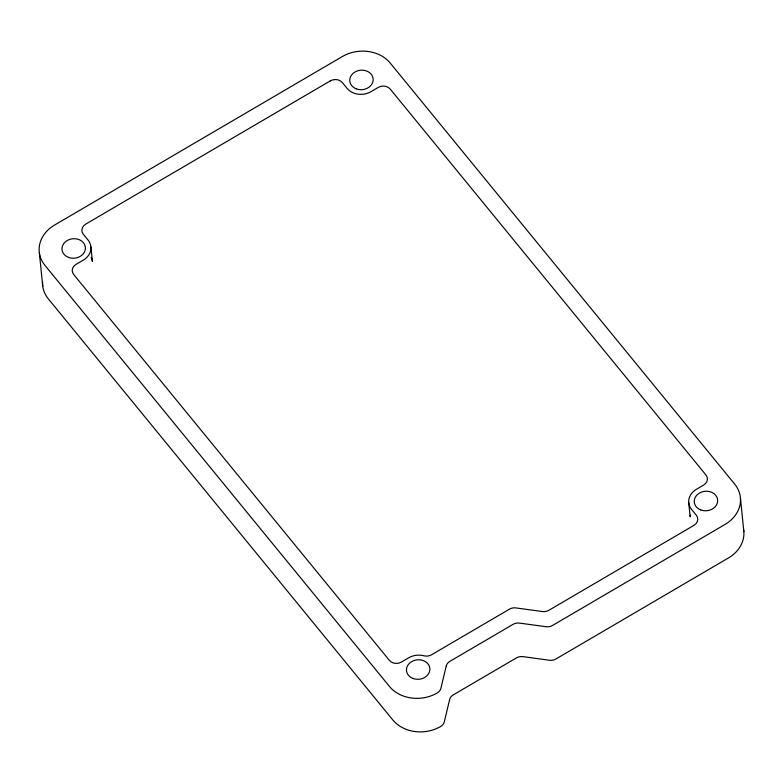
<?xml version="1.0" encoding="UTF-8"?>
<svg xmlns="http://www.w3.org/2000/svg" width="783" height="783" viewBox="0 0 783 783"><rect width="100%" height="100%" fill="white"/><g stroke="black" fill="none" stroke-linecap="round" stroke-linejoin="round"><path stroke-width="1.17" d="M690.215 515.155L690.166 516.829L688.707 502.461M91.151 257.274L91.513 257.891M92.11 259.643L91.934 258.919L92.384 261.385L90.926 247.017M740.444 498.115L743.85 531.637M39.356 252.86L42.752 286.392M42.556 281.88A34.618 28.765 -5.8 0 0 48.311 298.842L392.792 719.92A34.618 28.765 -5.8 0 0 440.575 726.536A8.652 7.194 -5.8 0 0 444.294 721.818L449.638 699.542A8.652 7.194 -5.8 0 1 453.318 694.854L516.428 657.896A8.652 7.194 -5.8 0 1 522.917 656.634L549.441 660.255A8.652 7.194 -5.8 0 0 555.93 658.983L728.493 557.936A34.618 28.765 -5.8 0 0 743.615 529.651M446.232 666.02L440.888 688.296A8.652 7.194 -5.8 0 1 437.168 693.004A34.618 28.765 -5.8 0 1 389.396 686.388L44.905 265.32A34.618 28.765 -5.8 0 1 54.546 225.073L342.328 56.552A34.618 28.765 -5.8 0 1 390.247 63.09L734.728 484.158A34.618 28.765 -5.8 0 1 725.087 524.404L552.524 625.46A8.652 7.194 -5.8 0 1 546.035 626.723L519.511 623.102A8.652 7.194 -5.8 0 0 513.022 624.374L449.912 661.332A8.652 7.194 -5.8 0 0 446.232 666.02M330.309 80.884L85.699 224.134A8.652 7.194 -5.8 0 0 83.282 234.195L88.068 240.038A17.304 14.378 -5.8 0 1 83.252 260.162L76.059 264.37A8.652 7.194 -5.8 0 0 73.641 274.432L389.425 660.421A8.652 7.194 -5.8 0 0 401.405 662.056L408.599 657.837A17.304 14.378 -5.8 0 1 423.936 655.782A8.652 7.194 -5.8 0 0 431.609 654.745L509.41 609.184A8.652 7.194 -5.8 0 1 515.899 607.921L542.423 611.543A8.652 7.194 -5.8 0 0 548.912 610.27L693.934 525.354A8.652 7.194 -5.8 0 0 696.351 515.292L691.565 509.439A17.304 14.378 -5.8 0 1 696.381 489.316L703.574 485.108A8.652 7.194 -5.8 0 0 705.992 475.046L390.208 89.066A8.652 7.194 -5.8 0 0 378.228 87.422L371.034 91.64A17.304 14.378 -5.8 0 1 347.075 88.371L342.288 82.518A8.652 7.194 -5.8 0 0 330.309 80.884M356.255 88.851A11.735 9.748 -5.8 0 0 373.158 78.966A11.735 9.748 -5.8 0 0 354.973 72.016A11.735 9.748 -5.8 0 0 356.255 88.851M700.746 509.929A11.735 9.748 -5.8 0 0 717.649 500.034A11.735 9.748 -5.8 0 0 699.464 493.084A11.735 9.748 -5.8 0 0 700.746 509.929M412.964 678.45A11.735 9.748 -5.8 0 0 429.867 668.555A11.735 9.748 -5.8 0 0 411.682 661.606A11.735 9.748 -5.8 0 0 412.964 678.45M68.473 257.382A11.735 9.748 -5.8 0 0 85.376 247.487A11.735 9.748 -5.8 0 0 67.191 240.538A11.735 9.748 -5.8 0 0 68.473 257.382"/></g></svg>
